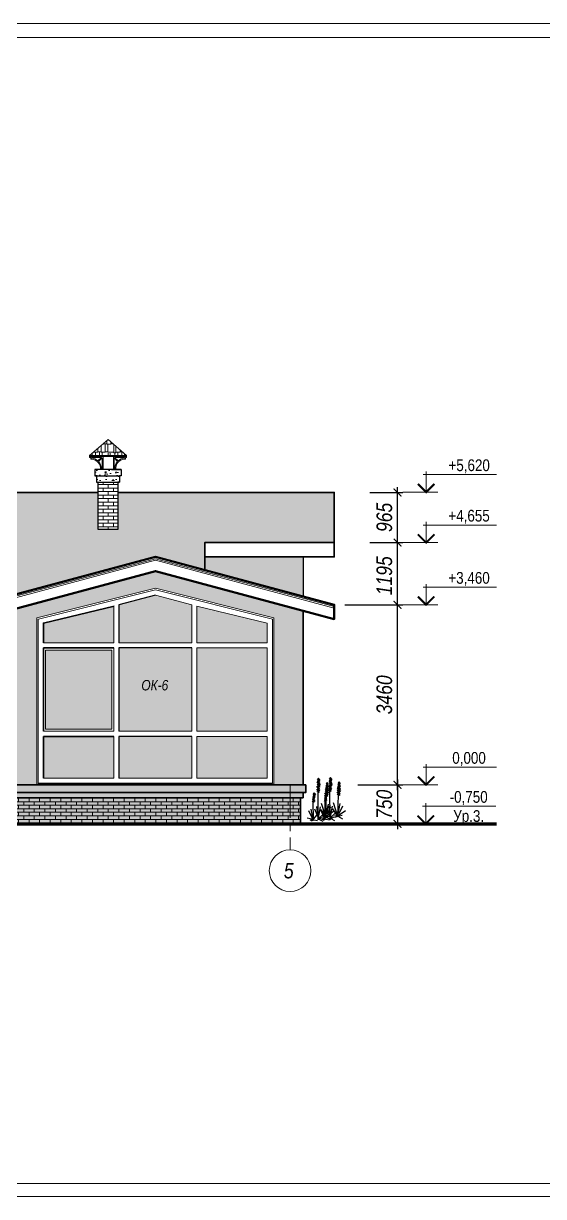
# Model space of a CAD drawing. Header units: millimetres. Extents: x 1582001 to 3303937, y 226471 to 491235.
# Drawn here: x 1711211 to 1721207, y 416212 to 438760 of the extents above; entities that cross this region are included whole.
import ezdxf
from ezdxf.enums import TextEntityAlignment as Align

# ---------------------------------------------------------------- set-up
doc = ezdxf.new("R2010")
doc.units = ezdxf.units.MM
doc.linetypes.add('CENTER', pattern=[50.8, 31.75, -6.35, 6.35, -6.35])
doc.layers.get('Defpoints').update_dxf_attribs({"color": 255, "lineweight": 30})
for name, color, linetype, lineweight in [('Интерьер - Лестница_Ном_пера__1', 7, 'Continuous', 13), ('Интерьер- Перегородка_Ном_пера__1', 7, 'Continuous', 13), ('Конструктивный - Несущий_Ном_пера__1', 7, 'Continuous', 13), ('Кровля', 232, 'Continuous', 25), ('Маркировка', 253, 'Continuous', 18), ('Оболочка - Крыша_Ном_пера__1', 7, 'Continuous', 13), ('Оси', 251, 'CENTER', 9), ('Отметки', 123, 'Continuous', 18), ('Размеры', 7, 'Continuous', 18), ('Штриховки', 251, 'Continuous', 20)]:
    doc.layers.add(name, color=color, linetype=linetype, lineweight=lineweight)
doc.layers.add('Т-Подписи', color=7, linetype='Continuous')
doc.styles.add('-АР-', font='ARIALN.TTF', dxfattribs={"width": 0.98, "height": 300})
doc.styles.add('GOST 2.304', font='ARIALNI.TTF', dxfattribs={"width": 0.98, "height": 300})
doc.styles.add('style', font='ARIALNI.TTF', dxfattribs={"width": 0.98, "height": 300})
doc.styles.add('стиль1', font='ARIALNI.TTF', dxfattribs={"width": 0.98, "height": 300})
doc.dimstyles.new('М100', dxfattribs={"dimtxt": 600, "dimasz": 150, "dimexe": 100, "dimexo": 200, "dimgap": 100, "dimtad": 1, "dimdec": 0, "dimtxsty": 'style', "dimblk": 'ARCHTICK', "dimcen": 150, "dimdle": 100, "dimclrt": 256, "dimadec": 0, "dimazin": 0, "dimtfac": 1, "dimtdec": 0, "dimtmove": 1, "dimatfit": 3, "dimldrblk": 'NONE', "dimfxl": 0, "dimarcsym": 0})
pattern_1 = [(0, (110711.57, 149717.416), (0, 67.7418), []), (90, (110711.57, 149717.42), (-101.6, 67.7418), [67.7418, -67.7418])]

# ---------------------------------------------------------------- blocks, each defined once
blk = doc.blocks.new('_ArchTick')
at = {"color": 0, "linetype": 'ByBlock', "const_width": 0.15}
blk.add_lwpolyline([(-0.5, -0.5), (0.5, 0.5)], dxfattribs=at)
blk = doc.blocks.new('*D2147')
at = {"layer": 'Defpoints', "color": 0, "lineweight": -3, "transparency": 16777216}
for p in [(1717186, 427586), (1718401, 427586), (1717436, 424126)]:
    blk.add_point(p, dxfattribs=at)
at = {"layer": 'Размеры', "color": 0, "lineweight": -2, "transparency": 16777216}
for p, q in [((1717386, 427586), (1718501, 427586)), ((1718401, 424026), (1718401, 427686)), ((1717636, 424126), (1718501, 424126))]:
    blk.add_line(p, q, dxfattribs=at)
at = {"layer": 'Размеры', "color": 0, "lineweight": -2, "transparency": 16777216, "xscale": 150, "yscale": 150, "zscale": 150}
for p, rotation in [((1718401, 427586), 90), ((1718401, 424126), 270)]:
    blk.add_blockref('_ArchTick', p, dxfattribs=dict(at, rotation=rotation))
at = {"layer": 'Размеры', "transparency": 16777216, "insert": (1718148, 425856), "char_height": 300, "attachment_point": 5, "rotation": 90, "style": 'style'}
blk.add_mtext('3460', dxfattribs=at)
blk = doc.blocks.new('_None')
blk = doc.blocks.new('*D2148')
at = {"layer": 'Defpoints', "color": 0, "lineweight": -3, "transparency": 16777216}
for p in [(1717436, 424126), (1717436, 423376), (1718401, 423376)]:
    blk.add_point(p, dxfattribs=at)
at = {"layer": 'Размеры', "color": 0, "lineweight": -2, "transparency": 16777216}
for p, q in [((1718401, 424226), (1718401, 423276)), ((1717636, 424126), (1718501, 424126)), ((1717636, 423376), (1718501, 423376))]:
    blk.add_line(p, q, dxfattribs=at)
at = {"layer": 'Размеры', "color": 0, "lineweight": -2, "transparency": 16777216, "xscale": 150, "yscale": 150, "zscale": 150}
for p, rotation in [((1718401, 424126), 90), ((1718401, 423376), 270)]:
    blk.add_blockref('_ArchTick', p, dxfattribs=dict(at, rotation=rotation))
at = {"layer": 'Размеры', "transparency": 16777216, "insert": (1718148, 423751), "char_height": 300, "attachment_point": 5, "rotation": 90, "style": 'style'}
blk.add_mtext('750', dxfattribs=at)
blk = doc.blocks.new('*U5')
at = {"color": 0, "linetype": 'Continuous', "lineweight": -2}
for p, q in [((24, 4.5), (5.2, 4.5)), ((6, 5.3), (6, 0)), ((9, 0), (0, 0)), ((0, 0), (6, 0))]:
    blk.add_line(p, q, dxfattribs=at)
at = {"color": 0, "linetype": 'Continuous', "lineweight": -2, "const_width": 0.5}
blk.add_lwpolyline([(3.88, 2.12), (6, 0), (8.12, 2.12)], dxfattribs=at)
at = {"color": 0, "linetype": 'Continuous', "lineweight": -2, "style": '-АР-', "flags": 8}
blk.add_attdef('OTMETKA', text='', height=3, dxfattribs=at).set_placement((17.03, 4.5), align=Align.BOTTOM_CENTER)
blk.add_attdef('FLOOR', text='', height=3, dxfattribs=at).set_placement((17, 3.5), align=Align.TOP_CENTER)
blk = doc.blocks.new('OTMETKA')
at = {"color": 0, "linetype": 'Continuous', "lineweight": -2}
for p, q in [((24, 4.5), (5.2, 4.5)), ((6, 5.3), (6, 0)), ((9, 0), (0, 0)), ((0, 0), (6, 0))]:
    blk.add_line(p, q, dxfattribs=at)
at = {"color": 0, "linetype": 'Continuous', "lineweight": -2, "const_width": 0.5}
blk.add_lwpolyline([(3.88, 2.12), (6, 0), (8.12, 2.12)], dxfattribs=at)
at = {"color": 0, "linetype": 'Continuous', "lineweight": -2, "style": '-АР-', "flags": 8}
blk.add_attdef('OTMETKA', text='', height=3, dxfattribs=at).set_placement((17, 4.5), align=Align.BOTTOM_CENTER)
blk.add_attdef('FLOOR', text='', height=3, dxfattribs=at).set_placement((17, 3.5), align=Align.TOP_CENTER)
blk = doc.blocks.new('*D2150')
at = {"layer": 'Defpoints', "color": 0, "lineweight": -3, "transparency": 16777216}
for p in [(1717666, 428781), (1718401, 428781), (1717186, 427586)]:
    blk.add_point(p, dxfattribs=at)
at = {"layer": 'Размеры', "color": 0, "lineweight": -2, "transparency": 16777216}
for p, q in [((1718401, 427486), (1718401, 428881)), ((1717866, 428781), (1718501, 428781)), ((1717386, 427586), (1718501, 427586))]:
    blk.add_line(p, q, dxfattribs=at)
at = {"layer": 'Размеры', "color": 0, "lineweight": -2, "transparency": 16777216, "xscale": 150, "yscale": 150, "zscale": 150}
for p, rotation in [((1718401, 428781), 90), ((1718401, 427586), 270)]:
    blk.add_blockref('_ArchTick', p, dxfattribs=dict(at, rotation=rotation))
at = {"layer": 'Размеры', "transparency": 16777216, "insert": (1718148, 428144), "char_height": 300, "attachment_point": 5, "rotation": 90, "style": 'style'}
blk.add_mtext('1195', dxfattribs=at)
blk = doc.blocks.new('*D2151')
at = {"layer": 'Defpoints', "color": 0, "lineweight": -3, "transparency": 16777216}
for p in [(1717666, 429746), (1718401, 429746), (1717666, 428781)]:
    blk.add_point(p, dxfattribs=at)
at = {"layer": 'Размеры', "color": 0, "lineweight": -2, "transparency": 16777216}
for p, q in [((1718401, 428681), (1718401, 429846)), ((1717866, 429746), (1718501, 429746)), ((1717866, 428781), (1718501, 428781))]:
    blk.add_line(p, q, dxfattribs=at)
at = {"layer": 'Размеры', "color": 0, "lineweight": -2, "transparency": 16777216, "xscale": 150, "yscale": 150, "zscale": 150}
for p, rotation in [((1718401, 429746), 90), ((1718401, 428781), 270)]:
    blk.add_blockref('_ArchTick', p, dxfattribs=dict(at, rotation=rotation))
at = {"layer": 'Размеры', "transparency": 16777216, "insert": (1718148, 429266), "char_height": 300, "attachment_point": 5, "rotation": 90, "style": 'style'}
blk.add_mtext('965', dxfattribs=at)
blk = doc.blocks.new('z_04')
at = {"color": 191, "linetype": 'Continuous'}
for p, q in [((3, 415), (38, 464)), ((38, 464), (60, 428)), ((-162, 210), (-120, 267)), ((-159, 177), (-119, 236)), ((-157, 302), (-126, 347)), ((-157, 240), (-125, 295)), ((-156, 278), (-126, 320)), ((-155, 340), (-131, 380)), ((-131, 380), (-108, 346)), ((-126, 347), (-103, 316)), ((-126, 320), (-97, 283)), ((-125, 295), (-95, 253)), ((-120, 267), (-93, 229)), ((-119, 236), (-92, 201)), ((0, 326), (42, 384)), ((6, 302), (41, 358)), ((7, 363), (47, 406)), ((13, 392), (39, 436)), ((13, 247), (43, 298)), ((14, 213), (42, 273)), ((15, 284), (42, 323)), ((20, 185), (48, 238)), ((39, 436), (62, 395)), ((41, 358), (64, 326)), ((42, 384), (63, 365)), ((42, 323), (73, 287)), ((42, 273), (74, 234)), ((43, 298), (66, 270)), ((47, 406), (71, 368)), ((48, 238), (70, 198)), ((-151, 135), (-120, 204)), ((-144, 108), (-116, 167)), ((-120, 204), (-88, 160)), ((-116, 167), (-91, 120)), ((89, 150), (119, 181)), ((95, 112), (119, 157)), ((102, 83), (128, 124)), ((103, 17), (139, 69)), ((105, 50), (133, 101)), ((116, -7), (140, 40)), ((119, 181), (148, 151)), ((119, 157), (138, 122)), ((128, 124), (149, 102)), ((133, 101), (154, 72)), ((139, 69), (153, 38)), ((140, 40), (159, -2))]:
    blk.add_line(p, q, dxfattribs=at)
at = {"color": 3, "linetype": 'Continuous'}
for p, q in [((-104, -295), (-118, 139)), ((44, -336), (47, 218)), ((136, -345), (140, 27)), ((-92, -282), (-253, -173)), ((-129, -228), (-202, -86)), ((-105, -277), (-153, -35)), ((-107, -290), (-19, -27)), ((-107, -289), (-10, -139)), ((39, -323), (-67, -208)), ((38, -303), (-1, -91)), ((32, -322), (109, -134)), ((44, -295), (67, -80)), ((138, -339), (223, -165)), ((143, -329), (178, -134)), ((-104, -283), (-195, -331)), ((-109, -283), (-190, -265)), ((-91, -289), (-38, -272)), ((-86, -292), (-43, -307)), ((30, -328), (-44, -363)), ((31, -328), (-36, -295)), ((125, -340), (56, -353)), ((128, -322), (70, -249)), ((131, -342), (177, -362)), ((137, -331), (256, -307)), ((137, -331), (207, -351))]:
    blk.add_line(p, q, dxfattribs=at)

msp = doc.modelspace()

# ---------------------------------------------------------------- hatches: boundary and pattern name
at = {"lineweight": 18, "ltscale": 100, "true_color": 0x4c2f26}
h = msp.add_hatch(dxfattribs=at)
h.set_pattern_fill('AR-RSHKE', color=29, scale=0.5, style=0)
h.set_pattern_definition([(180, (1863909.98, 510985.45), (-323.85, 152.4), [76.2, -63.5, 88.9, -38.1, 114.3, -50.8]), (180, (1863833.78, 510991.8), (-323.85, 152.4), [63.5, -241.3, 50.8, -76.2]), (180, (1863681.38, 510975.93), (-323.85, 152.4), [38.1, -393.7]), (90, (1863909.98, 510985.45), (107.95, 152.4), [146.05, -463.55]), (90, (1863833.78, 510985.45), (107.95, 152.4), [142.875, -466.725]), (90, (1863770.28, 510985.45), (107.95, 152.4), [133.35, -476.25]), (90, (1863681.38, 510975.93), (107.95, 152.4), [146.05, -463.55]), (90, (1863643.28, 510975.93), (107.95, 152.4), [146.05, -463.55]), (90, (1863528.98, 510985.45), (107.95, 152.4), [139.7, -469.9])])
h.paths.add_polyline_path([(1713193.3, 430455.9), (1712836.4, 430764.8), (1712478.3, 430455.9)])
h = msp.add_hatch(dxfattribs=at)
h.set_pattern_fill('AR-RSHKE', color=29, scale=0.5, style=0)
h.set_pattern_definition([(0, (110711.57, 149717.42), (323.85, 152.4), [76.2, -63.5, 88.9, -38.1, 114.3, -50.8]), (0, (110787.77, 149723.77), (323.85, 152.4), [63.5, -241.3, 50.8, -76.2]), (0, (110940.17, 149707.89), (323.85, 152.4), [38.1, -393.7]), (90, (110711.57, 149717.42), (-107.95, 152.4), [146.05, -463.55]), (90, (110787.77, 149717.42), (-107.95, 152.4), [142.875, -466.725]), (90, (110851.27, 149717.42), (-107.95, 152.4), [133.35, -476.25]), (90, (110940.17, 149707.89), (-107.95, 152.4), [146.05, -463.55]), (90, (110978.27, 149707.89), (-107.95, 152.4), [146.05, -463.55]), (90, (111092.57, 149717.42), (-107.95, 152.4), [139.7, -469.9])])
edge = h.paths.add_edge_path()
edge.add_line((1713025.8, 429746.1), (1717185.8, 429746.1))
edge.add_line((1717185.8, 429746.1), (1717185.8, 428782.4))
edge.add_line((1717185.8, 428782.4), (1714695.8, 428782.4))
edge.add_line((1714695.8, 428782.4), (1714695.8, 428253.5))
edge.add_line((1714695.8, 428253.5), (1713745.8, 428508.1))
edge.add_line((1713745.8, 428508.1), (1710305.8, 427586.3))
edge.add_line((1710305.8, 427586.3), (1710305.8, 427312))
edge.add_line((1710305.8, 427312), (1710905.8, 427472.8))
edge.add_line((1710905.8, 427472.8), (1710905.8, 426839.8))
edge.add_line((1710905.8, 426839.8), (1702895.8, 426839.8))
edge.add_line((1702895.8, 426839.8), (1702895.8, 429746.1))
edge.add_line((1702895.8, 429746.1), (1712645.8, 429746.1))
edge = h.paths.add_edge_path(flags=16)
edge.add_line((1713025.8, 429746.1), (1713025.8, 429034.1))
edge.add_line((1713025.8, 429034.1), (1712645.8, 429034.1))
edge.add_line((1712645.8, 429034.1), (1712645.8, 429746.1))
at = {"lineweight": -3, "ltscale": 100, "true_color": 0xffe3c7}
for points in [[(1716585.8, 428508.1), (1714695.8, 428508.1), (1714695.8, 428253.5), (1716585.8, 427747.1)], [(1711465.8, 427335.3), (1713745.8, 427904), (1716025.8, 427335.3), (1716025.8, 424126.3), (1716585.8, 424126.3), (1716585.8, 427472.8), (1713745.8, 428233.7), (1710905.8, 427472.8), (1710905.8, 426839.8), (1710905.8, 426565.5), (1710905.8, 424126.3), (1711465.8, 424126.3)]]:
    msp.add_hatch(color=254, dxfattribs=at).paths.add_polyline_path(points)
h = msp.add_hatch(color=254, dxfattribs=at)
h.set_gradient(color1=(200, 254, 251), color2=(240, 255, 254), one_color=1, tint=0.97, name='CYLINDER')
h.paths.add_polyline_path([(1712946.6, 427561.2), (1711595.8, 427234.9), (1711595.8, 426855.8), (1712946.6, 426855.8)])
h.paths.add_polyline_path([(1714445, 427587.3), (1713745.8, 427769.7), (1713046.6, 427587.3), (1713046.6, 426855.8), (1714445, 426855.8)])
h.paths.add_polyline_path([(1715895.8, 427234.9), (1714545, 427561.2), (1714545, 426855.8), (1715895.8, 426855.8)])
h.paths.add_polyline_path([(1715895.8, 426755.8), (1714545, 426755.8), (1714545, 425156.3), (1715895.8, 425156.3)])
h.paths.add_polyline_path([(1714445, 426755.8), (1713046.6, 426755.8), (1713046.6, 425156.3), (1714445, 425156.3)])
h.paths.add_polyline_path([(1712906.6, 426715.8), (1711635.8, 426715.8), (1711635.8, 425196.3), (1712906.6, 425196.3)])
h.paths.add_polyline_path([(1712946.6, 425056.3), (1711595.8, 425056.3), (1711595.8, 424256.3), (1712946.6, 424256.3)])
h.paths.add_polyline_path([(1714445, 425056.3), (1713046.6, 425056.3), (1713046.6, 424256.3), (1714445, 424256.3)])
h.paths.add_polyline_path([(1715895.8, 425056.3), (1714545, 425056.3), (1714545, 424256.3), (1715895.8, 424256.3)])
h.paths.add_polyline_path([(1713423.5, 425885.8), (1714046.7, 425885.8), (1714046.7, 426196), (1713423.5, 426196)], flags=24)
at = {"lineweight": -3, "ltscale": 100, "true_color": 0xb83205}
h = msp.add_hatch(color=22, dxfattribs=at)
h.paths.add_polyline_path([(1704010.8, 424076.3), (1703935.8, 424076.3), (1703935.8, 423726.1), (1704010.8, 423726.1)])
h.paths.add_polyline_path([(1703935.8, 424076.3), (1703860.8, 424076.3), (1703860.8, 423726.1), (1703935.8, 423726.1)])
h.paths.add_polyline_path([(1703935.8, 423726.1), (1703860.8, 423726.1), (1703860.8, 423376.3), (1703935.8, 423376.3)])
h.paths.add_polyline_path([(1704010.8, 423726.1), (1703935.8, 423726.1), (1703935.8, 423376.3), (1704010.8, 423376.3)])
h.paths.add_polyline_path([(1709260.8, 423925.7), (1705495.6, 423925.7), (1704010.8, 423925.7), (1704010.8, 423376.3), (1709260.8, 423376.3)])
h.paths.add_polyline_path([(1709260.8, 424076.3), (1704010.8, 424076.3), (1704010.8, 423925.7), (1705495.6, 423925.7), (1709260.8, 423925.7)])
h.paths.add_polyline_path([(1716335.8, 423876.3), (1710955.8, 423876.3), (1710955.8, 423376.3), (1716335.8, 423376.3)])
h.paths.add_polyline_path([(1716335.8, 423976.3), (1710905.8, 423976.3), (1710905.8, 423876.3), (1716335.8, 423876.3)])
h.paths.add_polyline_path([(1716335.8, 424126.3), (1710905.8, 424126.3), (1710855.8, 424126.3), (1710855.8, 423976.3), (1710905.8, 423976.3), (1716335.8, 423976.3)])
h.paths.add_polyline_path([(1716635.8, 424126.3), (1716335.8, 424126.3), (1716335.8, 423976.3), (1716585.8, 423976.3), (1716635.8, 423976.3)])
h.paths.add_polyline_path([(1716585.8, 423976.3), (1716335.8, 423976.3), (1716335.8, 423876.3), (1716535.8, 423876.3), (1716585.8, 423876.3)])
h.paths.add_polyline_path([(1716535.8, 423876.3), (1716335.8, 423876.3), (1716335.8, 423376.3), (1716535.8, 423376.3)])
h.paths.add_polyline_path([(1710855.8, 424076.3), (1709410.8, 424076.3), (1709410.8, 423925.7), (1710905.8, 423925.7), (1710905.8, 423976.3), (1710855.8, 423976.3)])
h.paths.add_polyline_path([(1710955.8, 423876.3), (1710905.8, 423876.3), (1710905.8, 423925.7), (1709410.8, 423925.7), (1709410.8, 423376.3), (1710955.8, 423376.3)])
h.paths.add_polyline_path([(1709410.8, 423726.1), (1709260.8, 423726.1), (1709260.8, 423376.3), (1709410.8, 423376.3)])
h.paths.add_polyline_path([(1709410.8, 424076.3), (1709260.8, 424076.3), (1709260.8, 423925.7), (1709260.8, 423726.1), (1709410.8, 423726.1)])
h.paths.add_polyline_path([(1703860.8, 423832.4), (1703860.8, 423926.3), (1703725.8, 423926.3), (1702809.1, 423376.3), (1703100.7, 423376.3)])
h.paths.add_polyline_path([(1703860.8, 424076.3), (1703725.8, 424076.3), (1703725.8, 423926.3), (1703860.8, 423926.3)])
at = {"layer": 'Конструктивный - Несущий_Ном_пера__1', "ltscale": 100}
h = msp.add_hatch(dxfattribs=at)
h.set_pattern_fill('AR-SAND', color=41, scale=3, style=0)
h.set_pattern_definition([(37.5, (1469301.67, 524899.36), (-4.800094, 146.82397), [0, -115.824, 0, -129.54, 0, -123.825]), (7.5, (1469301.67, 524899.36), (134.85698, 215.04753), [0, -62.484, 0, -104.394, 0, -40.005]), (327.5, (1469207.95, 524899.36), (237.29771, 0.431155), [0, -38.1, 0, -137.16, 0, -179.07]), (317.5, (1469207.95, 524899.36), (229.06694, 66.8788), [0, -19.05, 0, -89.916, 0, -102.87])])
h.paths.add_polyline_path([(1713055.8, 430066.1), (1712615.8, 430066.1), (1712615.8, 429946.1), (1713055.8, 429946.1)])
h.paths.add_polyline_path([(1713085.8, 430186.1), (1712905.8, 430186.1), (1712585.8, 430186.1), (1712585.8, 430066.1), (1713055.8, 430066.1), (1713085.8, 430066.1)])
at = {"layer": 'Конструктивный - Несущий_Ном_пера__1', "linetype": 'Continuous', "lineweight": 18, "true_color": 0x4c2f26}
h = msp.add_hatch(dxfattribs=at)
h.set_pattern_fill('AR-BRSTD', color=29, style=0)
h.set_pattern_definition(pattern_1)
h.paths.add_polyline_path([(1712645.8, 429946.1), (1713025.8, 429946.1), (1713025.8, 429034.1), (1712645.8, 429034.1)])
h = msp.add_hatch(dxfattribs=at)
h.set_pattern_fill('AR-BRSTD', color=29, style=0)
h.set_pattern_definition(pattern_1)
h.paths.add_polyline_path([(1710955.8, 423876.3), (1716535.8, 423876.3), (1716535.8, 423376.3), (1710955.8, 423376.3)])

# ---------------------------------------------------------------- linework, layer by layer
at = {"color": 0, "lineweight": -3, "ltscale": 100}
msp.add_lwpolyline([(1712645.8, 429946.1), (1713025.8, 429946.1), (1713025.8, 429034.1), (1712645.8, 429034.1)], close=True, dxfattribs=at)
at = {"color": 255, "lineweight": -3, "ltscale": 100}
msp.add_lwpolyline([(1713025.8, 429746.1), (1713025.8, 429034.1), (1712645.8, 429034.1), (1712645.8, 429746.1)], dxfattribs=at)
at = {"color": 0, "lineweight": 50, "ltscale": 100}
msp.add_lwpolyline([(1710305.8, 427586.3), (1713745.8, 428508.1), (1717185.8, 427586.3), (1717185.8, 427312), (1713745.8, 428233.7), (1710305.8, 427312), (1710305.8, 427586.3)], dxfattribs=at)
msp.add_lwpolyline([(1714695.8, 428508.1), (1716585.8, 428508.1), (1716585.8, 427747.1), (1714695.8, 428253.5), (1714695.8, 428508.1)])
at = {"lineweight": 35}
msp.add_lwpolyline([(1710905.8, 427472.8), (1713745.8, 428233.7), (1716585.8, 427472.8), (1716585.8, 424126.3), (1710905.8, 424126.3), (1710905.8, 427472.8)], dxfattribs=at)
at = {"color": 0, "lineweight": 30, "ltscale": 100}
for points in [[(1713745.8, 427769.7), (1713046.6, 427587.3)], [(1713046.6, 427587.3), (1713046.6, 426855.8)], [(1714445, 426755.8), (1713046.6, 426755.8), (1713046.6, 425156.3)], [(1714445, 425056.3), (1713046.6, 425056.3), (1713046.6, 424256.3)]]:
    msp.add_lwpolyline(points, dxfattribs=at)
at = {"color": 0, "lineweight": 35, "ltscale": 100}
for points in [[(1712952.5, 427562.6), (1711595.8, 427234.9), (1711595.8, 426855.8)], [(1711595.8, 426755.8), (1711595.8, 425156.3)], [(1712946.6, 426755.8), (1711595.8, 426755.8)], [(1711595.8, 425056.3), (1711595.8, 424256.3)], [(1712946.6, 425056.3), (1711595.8, 425056.3)]]:
    msp.add_lwpolyline(points, dxfattribs=at)
at = {"lineweight": 35, "ltscale": 20}
for points in [[(1716635.8, 424126.3), (1710855.8, 424126.3), (1710855.8, 423976.3), (1716635.8, 423976.3)], [(1716585.8, 423976.3), (1710905.8, 423976.3), (1710905.8, 423876.3), (1716585.8, 423876.3)]]:
    msp.add_lwpolyline(points, close=True, dxfattribs=at)
at = {"lineweight": 35}
msp.add_lwpolyline([(1710955.8, 423876.3), (1716535.8, 423876.3), (1716535.8, 423376.3), (1710955.8, 423376.3)], close=True, dxfattribs=at)
at = {"layer": 'Defpoints', "color": 0, "lineweight": 35, "ltscale": 100}
msp.add_lwpolyline([(1713025.8, 429746.1), (1717185.8, 429746.1), (1717185.8, 428782.4), (1714695.8, 428782.4), (1714695.8, 428253.5), (1713745.8, 428508.1), (1710305.8, 427586.3), (1710305.8, 427312), (1710905.8, 427472.8), (1710905.8, 426839.8), (1702895.8, 426839.8), (1702895.8, 429746.1), (1712645.8, 429746.1)], dxfattribs=at)
at = {"layer": 'Интерьер - Лестница_Ном_пера__1', "linetype": 'Continuous', "lineweight": 80}
msp.add_line((1697182.9, 423376.3), (1720305.1, 423376.3), dxfattribs=at)
at = {"layer": 'Интерьер- Перегородка_Ном_пера__1', "linetype": 'Continuous'}
for p, q in [((1713745.8, 427873), (1711496.8, 427312.1)), ((1713745.8, 427769.7), (1713046.6, 427587.3)), ((1713745.8, 427873), (1715995.8, 427312.1)), ((1713745.8, 427769.7), (1714445, 427587.3)), ((1712946.6, 427561.2), (1711595.8, 427234.9)), ((1712946.6, 426855.8), (1712946.6, 427561.2)), ((1713046.6, 427587.3), (1713046.6, 426855.8)), ((1714445, 426855.8), (1714445, 427587.3)), ((1714545, 427561.2), (1714545, 426855.8)), ((1714545, 427561.2), (1715895.8, 427234.9)), ((1711495.8, 427312.1), (1711495.8, 424156.3)), ((1715995.8, 424156.3), (1715995.8, 427312.1)), ((1711595.8, 427234.9), (1711595.8, 426855.8)), ((1715895.8, 426855.8), (1715895.8, 427234.9)), ((1711595.8, 426855.8), (1712946.6, 426855.8)), ((1713046.6, 426855.8), (1714445, 426855.8)), ((1714545, 426855.8), (1715895.8, 426855.8)), ((1711595.8, 426755.8), (1711595.8, 425156.3)), ((1711595.8, 426755.8), (1712946.6, 426755.8)), ((1712946.6, 425156.3), (1712946.6, 426755.8)), ((1713046.6, 426755.8), (1713046.6, 425156.3)), ((1713046.6, 426755.8), (1714445, 426755.8)), ((1714445, 425156.3), (1714445, 426755.8)), ((1714545, 426755.8), (1714545, 425156.3)), ((1714545, 426755.8), (1715895.8, 426755.8)), ((1715895.8, 425156.3), (1715895.8, 426755.8)), ((1711595.8, 425156.3), (1712946.6, 425156.3)), ((1711595.8, 425056.3), (1711595.8, 424256.3)), ((1711595.8, 425056.3), (1712946.6, 425056.3)), ((1712946.6, 424256.3), (1712946.6, 425056.3)), ((1713046.6, 425156.3), (1714445, 425156.3)), ((1713046.6, 425056.3), (1713046.6, 424256.3)), ((1713046.6, 425056.3), (1714445, 425056.3)), ((1714445, 424256.3), (1714445, 425056.3)), ((1714545, 425156.3), (1715895.8, 425156.3)), ((1714545, 425056.3), (1714545, 424256.3)), ((1714545, 425056.3), (1715895.8, 425056.3)), ((1715895.8, 424256.3), (1715895.8, 425056.3)), ((1715995.8, 424156.3), (1711495.8, 424156.3)), ((1712946.6, 424256.3), (1711595.8, 424256.3)), ((1714445, 424256.3), (1713046.6, 424256.3)), ((1715895.8, 424256.3), (1714545, 424256.3))]:
    msp.add_line(p, q, dxfattribs=at)
msp.add_lwpolyline([(1711635.8, 426715.8), (1712906.6, 426715.8), (1712906.6, 425196.3), (1711635.8, 425196.3)], close=True, dxfattribs=at)
at = {"layer": 'Конструктивный - Несущий_Ном_пера__1', "ltscale": 100}
for p, q in [((1712645.8, 429746.1), (1712645.8, 429946.1)), ((1713025.8, 429746.1), (1713025.8, 429946.1))]:
    msp.add_line(p, q, dxfattribs=at)
at = {"layer": 'Кровля'}
for points in [[(1712645.8, 429746.1), (1702895.8, 429746.1), (1702895.8, 426839.8), (1710905.8, 426839.8), (1710905.8, 427472.8), (1710305.8, 427312), (1710305.8, 427586.3), (1713745.8, 428508.1), (1714695.8, 428253.5), (1714695.8, 428782.4)], [(1714695.8, 428782.4), (1717185.8, 428782.4), (1717185.8, 429746.1), (1713025.8, 429746.1)]]:
    msp.add_lwpolyline(points, dxfattribs=at)
at = {"layer": 'Кровля', "color": 0, "lineweight": 35}
msp.add_lwpolyline([(1714695.8, 428782.4), (1717185.8, 428782.4), (1717185.8, 428508.1), (1714695.8, 428508.1), (1714695.8, 428782.4)], dxfattribs=at)
at = {"layer": 'Оболочка - Крыша_Ном_пера__1', "linetype": 'Continuous'}
for p, q in [((1713745.8, 428472.4), (1710300.8, 427549)), ((1713745.8, 428503.5), (1710305.8, 427581.4)), ((1713745.8, 428441.4), (1710305.8, 427519.2)), ((1713745.8, 428503.5), (1717185.8, 427581.4)), ((1713745.8, 428472.4), (1717185.8, 427550.3)), ((1713745.8, 428441.4), (1717185.8, 427519.2))]:
    msp.add_line(p, q, dxfattribs=at)
at = {"layer": 'Оси', "ltscale": 20}
msp.add_line((1716335.8, 424126.3), (1716335.8, 422876.4), dxfattribs=at)
at = {"layer": 'Оси', "color": 0, "linetype": 'ByBlock', "ltscale": 40}
for points in [[(1825275, 438760.2), (1694540.2, 438760.2), (1694540.2, 416212.2), (1825275, 416212.2)], [(1824989.2, 438490.2), (1694783.8, 438490.2), (1694783.8, 416460.5), (1824989.2, 416460.5)]]:
    msp.add_lwpolyline(points, close=True, dxfattribs=at)
at = {"layer": 'Оси', "linetype": 'Continuous', "ltscale": 100}
msp.add_circle((1716335.8, 422476.4), 400, dxfattribs=at)
msp.add_circle((1716335.8, 422476.4), 400, dxfattribs=at)
at = {"layer": 'Т-Подписи', "ltscale": 100}
for p, q in [((1713085.8, 430186.1), (1712585.8, 430186.1)), ((1712585.8, 430186.1), (1712585.8, 430066.1)), ((1712585.8, 430066.1), (1713055.8, 430066.1)), ((1712615.8, 430066.1), (1712615.8, 429946.1)), ((1712615.8, 429946.1), (1713055.8, 429946.1))]:
    msp.add_line(p, q, dxfattribs=at)
msp.add_lwpolyline([(1712905.8, 430186.1), (1713085.8, 430186.1), (1713085.8, 430066.1), (1713055.8, 430066.1), (1713055.8, 429946.1), (1713025.8, 429946.1)], dxfattribs=at)
at = {"layer": 'Штриховки'}
for p, q in [((1712478.9, 430455.9), (1712836.4, 430764.8)), ((1713193.8, 430455.9), (1712836.4, 430764.8)), ((1712478.9, 430455.9), (1713193.8, 430455.9)), ((1712478.9, 430455.9), (1712478.9, 430435.9)), ((1713193.8, 430455.9), (1713193.8, 430435.9)), ((1712478.9, 430435.9), (1713148.7, 430435.9)), ((1712745, 430435.9), (1712478.9, 430435.9)), ((1712478.9, 430435.9), (1712478.9, 430419.9)), ((1712502.9, 430419.9), (1712478.9, 430419.9)), ((1712502.9, 430387.9), (1712502.9, 430419.9)), ((1712518.9, 430387.9), (1712502.9, 430387.9)), ((1712518.9, 430387.9), (1712502.9, 430387.9)), ((1712709.7, 430419.9), (1712518.9, 430419.9)), ((1712518.9, 430403.9), (1712518.9, 430419.9)), ((1712709.7, 430419.9), (1712642.4, 430352.7)), ((1712721, 430408.6), (1712653.8, 430341.4)), ((1712721, 430408.6), (1712721, 430202.1)), ((1712745, 430435.9), (1712745, 430186.1)), ((1712927.7, 430435.9), (1713193.8, 430435.9)), ((1712938.7, 430186.1), (1712938.7, 430435.9)), ((1712951.7, 430408.6), (1713019, 430341.4)), ((1712951.7, 430408.6), (1712951.7, 430202.1)), ((1712963, 430419.9), (1713030.3, 430352.7)), ((1712963, 430419.9), (1713153.8, 430419.9)), ((1713153.8, 430403.9), (1713153.8, 430419.9)), ((1713153.8, 430387.9), (1713169.8, 430387.9)), ((1713169.8, 430419.9), (1713193.8, 430419.9)), ((1713169.8, 430387.9), (1713169.8, 430419.9)), ((1713193.8, 430435.9), (1713193.8, 430419.9)), ((1712745, 430186.1), (1712688.9, 430186.1)), ((1712706.1, 430202.1), (1712721, 430202.1)), ((1712926.5, 430186.1), (1712982.7, 430186.1)), ((1712965.4, 430202.1), (1712950.5, 430202.1))]:
    msp.add_line(p, q, dxfattribs=at)
at = {"layer": 'Штриховки', "ltscale": 500}
for p, q in [((1713745.8, 427904), (1711465.8, 427335.3)), ((1713745.8, 427904), (1716025.8, 427335.3)), ((1711465.8, 427335.3), (1711465.8, 424126.3)), ((1716025.8, 427335.3), (1716025.8, 424126.3)), ((1711465.8, 424137.3), (1716025.8, 424137.3))]:
    msp.add_line(p, q, dxfattribs=at)
at = {"layer": 'Штриховки'}
for centre, radius, start, end in [((1712509.9, 430207.8), 196.3, 47.53964, 87.36429), ((1712509.9, 430207.8), 180.3, 353.07123, 87.13022), ((1712509.9, 430207.8), 196.3, 358.321, 42.86852), ((1713162.8, 430207.8), 196.3, 137.13148, 181.679), ((1713162.8, 430207.8), 180.3, 92.86978, 186.92877), ((1713162.8, 430207.8), 196.3, 92.63571, 132.46036)]:
    msp.add_arc(centre, radius, start, end, dxfattribs=at)

# ---------------------------------------------------------------- block references
at = {"xscale": -1}
for p in [(1716919.4, 423791.4), (1717148.3, 423804.9)]:
    msp.add_blockref('z_04', p, dxfattribs=at)
at = {"layer": 'Отметки', "color": 0, "ltscale": 100, "xscale": 75, "yscale": 75, "zscale": 75}
for name, p, values in [('*U5', (1718500.7, 429751.3), {'OTMETKA': '+5,620'}), ('OTMETKA', (1718493.3, 423376.3), {'OTMETKA': '-0,750', 'FLOOR': 'Ур.3.'})]:
    msp.add_blockref(name, p, dxfattribs=at).add_auto_attribs(values)
at = {"layer": 'Отметки', "color": 0, "ltscale": 100}
ref = msp.add_blockref('*U5', (1718500.7, 428781.3), dxfattribs=dict(at, xscale=75, yscale=75, zscale=75))
ref.add_attrib('OTMETKA', '+4,655', dxfattribs={"layer": '0', "color": 0, "linetype": 'Continuous', "lineweight": -2, "height": 225, "style": '-АР-', "flags": 8}).set_placement((1719775.7, 429118.8), align=Align.BOTTOM_CENTER)
ref = msp.add_blockref('*U5', (1718500.7, 427586.3), dxfattribs=dict(at, xscale=75, yscale=75, zscale=75))
ref.add_attrib('OTMETKA', '+3,460', dxfattribs={"layer": '0', "color": 0, "linetype": 'Continuous', "lineweight": -2, "height": 225, "style": '-АР-', "flags": 8}).set_placement((1719775.7, 427923.8), align=Align.BOTTOM_CENTER)
ref = msp.add_blockref('*U5', (1718500.7, 424126.3), dxfattribs=dict(at, xscale=75, yscale=75, zscale=75))
ref.add_attrib('OTMETKA', '0,000', dxfattribs={"layer": '0', "color": 0, "linetype": 'Continuous', "lineweight": -2, "height": 225, "style": '-АР-', "flags": 8}).set_placement((1719775.6, 424463.8), align=Align.BOTTOM_CENTER)

# ---------------------------------------------------------------- texts
at = {"layer": 'Маркировка', "color": 1, "style": 'стиль1'}
msp.add_text('ОК-6', height=200, dxfattribs=at).set_placement((1713735.1, 426040.9), align=Align.MIDDLE_CENTER)
at = {"layer": 'Оси', "linetype": 'Continuous', "ltscale": 100, "style": 'GOST 2.304'}
msp.add_text('5', height=297.2, dxfattribs=at).set_placement((1716309.5, 422476.4), align=Align.MIDDLE_CENTER)

# ---------------------------------------------------------------- dimensions: what is measured, and where the dimension line sits
at = {"layer": 'Размеры'}
for base, p1, p2, override, picture, middle in [((1718400.7, 429746.3), (1717666.2, 428781.3), (1717666.2, 429746.3), {"dimtxt": 250, "dimlfac": 1, "dimtxsty": 'style', "dimblk1": 'ArchTick', "dimblk2": 'ArchTick', "dimsah": 1, "dimtolj": 0}, '*D2151', (1718400.7, 429266.3)), ((1718400.7, 428781.3), (1717185.8, 427586.3), (1717666.2, 428781.3), {"dimtxt": 250}, '*D2150', (1718400.7, 428143.8)), ((1718400.7, 423376.3), (1717435.8, 424126.3), (1717435.8, 423376.3), {"dimtxt": 200}, '*D2148', (1718400.7, 423751.3))]:
    dim = msp.add_linear_dim(base=base, p1=p1, p2=p2, angle=90, dimstyle='М100', override=override, dxfattribs=at)
    dim.commit()
    dim.dimension.update_dxf_attribs({"geometry": picture, "text_midpoint": middle, "dimtype": 160})
dim = msp.add_linear_dim(base=(1718400.7, 427586.3), p1=(1717435.8, 424126.3), p2=(1717185.8, 427586.3), angle=90, dimstyle='М100', override={"dimtxt": 200}, dxfattribs=at)
dim.commit()
dim.dimension.update_dxf_attribs({"geometry": '*D2147', "text_midpoint": (1718147.5, 425856.3)})

doc.saveas('drawing.dxf')
